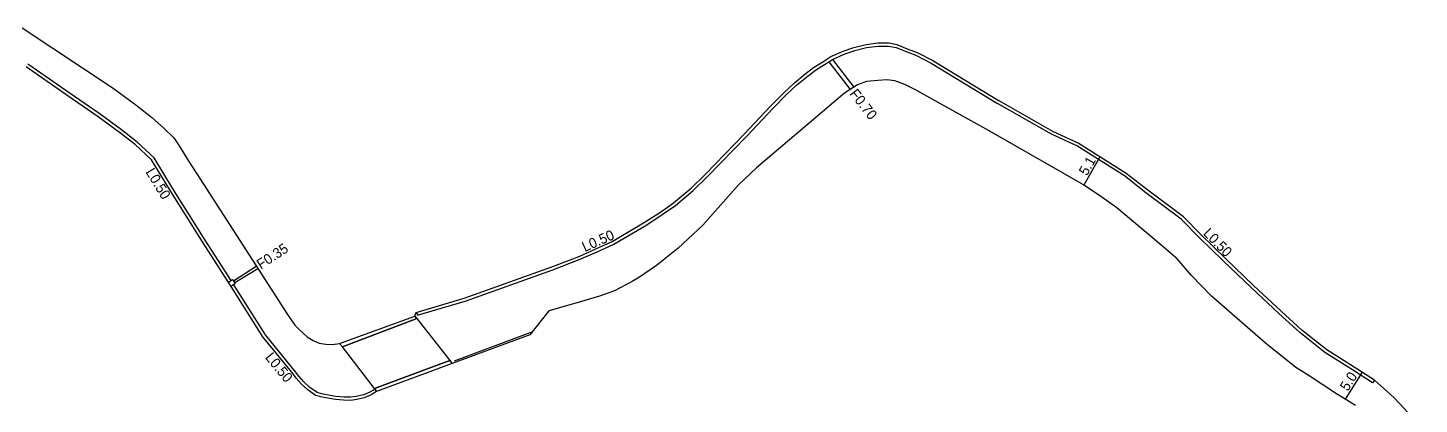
# Model space of a CAD drawing. Header units: metres. Extents: x -24000 to -20000, y -96000 to -93000.
# Drawn here: x -22054.3 to -21835.6, y -94124.4 to -94065.2 of the extents above; entities that cross this region are included whole.
import ezdxf

# ---------------------------------------------------------------- set-up
doc = ezdxf.new("R2010")
doc.units = ezdxf.units.M
doc.header["$LTSCALE"] = 2.5
for name, color, linetype in [('側溝・桝', 7, 'Continuous'), ('幅員', 7, 'Continuous'), ('歩道・分離帯・安全施設', 7, 'Continuous'), ('道路', 7, 'Continuous')]:
    doc.layers.add(name, color=color, linetype=linetype)
doc.styles.get("Standard").update_dxf_attribs({"font": ''})
doc.styles.get('Standard').set_extended_font_data('@MS PGothic')

msp = doc.modelspace()

# ---------------------------------------------------------------- linework, layer by layer
at = {"layer": '側溝・桝', "ltscale": 0.5}
for points in [[(-21962.2, -94099.22), (-21957.01, -94096.16), (-21954.47, -94094.48), (-21952.55, -94093.12), (-21949.74, -94090.77), (-21947.48, -94088.57), (-21941.37, -94082.27), (-21937.19, -94077.81), (-21935.08, -94075.7), (-21933.49, -94074.2), (-21931.9, -94072.89), (-21930.53, -94071.84), (-21929.1, -94070.96), (-21927.85, -94070.16), (-21925.99, -94069.32), (-21924.35, -94068.74), (-21922.48, -94068.29), (-21920.68, -94068.07), (-21919.04, -94068.07), (-21917.86, -94068.31), (-21916.29, -94068.93), (-21914.75, -94069.51), (-21912.35, -94070.76), (-21901.93, -94077.1)], [(-22022.4, -94104.92), (-22026.46, -94098.61), (-22031.59, -94090.42), (-22034.48, -94085.65), (-22037.16, -94083.18), (-22039.63, -94081.26), (-22042.98, -94078.8), (-22047.01, -94075.98), (-22054.34, -94070.92)], [(-21873.03, -94095.28), (-21878.58, -94091.15), (-21881.95, -94088.5), (-21889.46, -94083.78), (-21893.43, -94081.94), (-21901.93, -94077.1)], [(-21842.66, -94120.64), (-21842.96, -94121.04), (-21846.09, -94119), (-21850.45, -94116.27), (-21854.38, -94113.13), (-21857.68, -94110.13), (-21861.99, -94106.1), (-21866.42, -94101.86), (-21870.31, -94098.07), (-21873.03, -94095.28)], [(-21993.31, -94109.96), (-21993.03, -94110.4), (-21992.93, -94110.37), (-21985.6, -94108.21), (-21971.79, -94103.25), (-21967.4, -94101.56), (-21964.83, -94100.43), (-21962.2, -94099.22)], [(-21999.76, -94122.05), (-22000.6, -94122.5), (-22001.6, -94122.92), (-22002.71, -94123.17), (-22003.6, -94123.32), (-22004.67, -94123.29), (-22005.93, -94123.17), (-22007.42, -94122.91), (-22008.16, -94122.76), (-22008.88, -94122.55), (-22010.01, -94121.77), (-22011.03, -94120.82), (-22011.76, -94120.01), (-22012.26, -94119.33), (-22017.01, -94113.51), (-22021.96, -94105.61), (-22021.97, -94105.59)]]:
    msp.add_lwpolyline(points, dxfattribs=at)
at = {"layer": '側溝・桝', "ltscale": 0.5, "flags": 128}
for points in [[(-21928.42, -94070.53), (-21925.06, -94074.9)], [(-21927.85, -94070.16), (-21924.47, -94074.53)], [(-22021.99, -94105.02), (-22018.44, -94102.68)], [(-22021.82, -94105.28), (-22018.21, -94103.04)]]:
    msp.add_lwpolyline(points, dxfattribs=at)
msp.add_lwpolyline([(-22022.38, -94105.87), (-22022.82, -94105.19), (-22022.15, -94104.76), (-22021.73, -94105.43)], close=True, dxfattribs=at)
at = {"layer": '幅員', "flags": 128}
for points in [[(-21885.8, -94085.49), (-21888.32, -94089.92)], [(-21844.6, -94119.38), (-21847.27, -94123.59)]]:
    msp.add_lwpolyline(points, dxfattribs=at)
at = {"layer": '歩道・分離帯・安全施設', "ltscale": 0.5, "flags": 128}
msp.add_lwpolyline([(-21987.28, -94117.59), (-21974.96, -94112.99)], dxfattribs=at)
at = {"layer": '道路', "ltscale": 0.5, "flags": 128}
for points in [[(-22055.22, -94065.19), (-22040.94, -94074.66), (-22037.36, -94077.32), (-22034.88, -94079.27), (-22032.93, -94081.05), (-22031.37, -94082.51), (-22030.46, -94083.92), (-22029.15, -94086.08), (-22027.77, -94088.17), (-22017.99, -94103.38), (-22013.51, -94110.3), (-22012.39, -94111.98), (-22011.7, -94112.67), (-22010.46, -94113.8), (-22009.49, -94114.36), (-22008.56, -94114.78), (-22007.49, -94114.97), (-22006.52, -94115), (-22005.34, -94114.84), (-22004.9, -94115.36), (-21993.19, -94110.92), (-21993.52, -94110.54), (-21993.31, -94109.96), (-21985.75, -94107.73), (-21971.96, -94102.78), (-21967.59, -94101.09), (-21965.04, -94099.98), (-21962.46, -94098.79)], [(-21962.46, -94098.79), (-21957.28, -94095.73), (-21954.75, -94094.07), (-21952.86, -94092.72), (-21950.07, -94090.4), (-21947.83, -94088.22), (-21941.74, -94081.92), (-21937.55, -94077.46), (-21935.43, -94075.35), (-21933.82, -94073.83), (-21932.21, -94072.49), (-21930.81, -94071.43), (-21929.36, -94070.53), (-21928.09, -94069.72), (-21926.18, -94068.86), (-21924.49, -94068.26), (-21922.57, -94067.8), (-21920.71, -94067.57), (-21918.99, -94067.57), (-21917.71, -94067.83), (-21916.11, -94068.47), (-21914.54, -94069.05), (-21912.1, -94070.33), (-21901.67, -94076.68)], [(-21903.71, -94081.13), (-21911.73, -94076.65), (-21914.71, -94074.98), (-21916.47, -94074.1), (-21918.05, -94073.55), (-21919.31, -94073.37), (-21920.74, -94073.46), (-21922.52, -94073.64), (-21923.9, -94074.16), (-21925.96, -94075.47), (-21939.77, -94087.24), (-21942.62, -94089.9), (-21948.21, -94096.23), (-21952.09, -94099.85), (-21955.5, -94102.58), (-21958.19, -94104.4)], [(-22004.9, -94115.36), (-22005.34, -94114.84), (-21993.52, -94110.54), (-21993.19, -94110.92), (-22004.9, -94115.36)], [(-21999.52, -94122.39), (-21999.83, -94121.94), (-21988, -94117.55), (-21987.64, -94118), (-21999.52, -94122.39)]]:
    msp.add_lwpolyline(points, dxfattribs=at)
at = {"layer": '道路', "ltscale": 0.5}
msp.add_lwpolyline([(-21958.19, -94104.4), (-21959.32, -94105.11), (-21962.12, -94106.57), (-21964.46, -94107.4), (-21968.21, -94108.53), (-21972.43, -94109.74), (-21975.41, -94113.5), (-21987.64, -94118), (-21988, -94117.55), (-21999.83, -94121.94), (-21999.52, -94122.39), (-22000.36, -94122.95), (-22001.45, -94123.4), (-22002.61, -94123.66), (-22003.56, -94123.82), (-22004.7, -94123.79), (-22006, -94123.67), (-22007.51, -94123.4), (-22008.28, -94123.24), (-22009.1, -94123.01), (-22010.32, -94122.16), (-22011.38, -94121.18), (-22012.15, -94120.33), (-22012.65, -94119.64), (-22017.42, -94113.81), (-22022.38, -94105.87), (-22026.88, -94098.88), (-22032.01, -94090.68), (-22034.88, -94085.97), (-22037.49, -94083.56), (-22039.93, -94081.66), (-22043.27, -94079.21), (-22047.3, -94076.39), (-22054.63, -94071.33)], dxfattribs=at)
at = {"layer": '道路'}
for points in [[(-21872.67, -94094.93), (-21878.27, -94090.75), (-21881.66, -94088.09), (-21889.23, -94083.34), (-21893.2, -94081.5), (-21901.67, -94076.68)], [(-21845.63, -94124.63), (-21848.6, -94122.75), (-21852.93, -94119.93), (-21855.03, -94118.64), (-21859.76, -94114.78), (-21868.27, -94107.4), (-21871.42, -94104.15), (-21873.68, -94101.53), (-21876.21, -94099.34), (-21883.15, -94093.5), (-21885.66, -94091.72), (-21888.37, -94089.9), (-21894.41, -94086.45), (-21903.71, -94081.13)], [(-21840.7, -94122.33), (-21842.66, -94120.64), (-21845.82, -94118.58), (-21850.16, -94115.86), (-21854.06, -94112.75), (-21857.34, -94109.76), (-21861.64, -94105.74), (-21866.07, -94101.5), (-21869.95, -94097.71), (-21872.67, -94094.93)], [(-21835.68, -94127.88), (-21835.62, -94127.72), (-21837.94, -94125.11), (-21839.53, -94123.42), (-21840.7, -94122.33)]]:
    msp.add_lwpolyline(points, dxfattribs=at)
at = {"layer": '道路', "ltscale": 0.5, "flags": 128}
msp.add_lwpolyline([(-22004.9, -94115.36), (-21993.19, -94110.92), (-21988, -94117.55), (-21999.83, -94121.94)], close=True, dxfattribs=at)

# ---------------------------------------------------------------- texts
at = {"layer": '側溝・桝'}
for s, rotation, p in [('F0.70', 307.7745, (-21925.25, -94075.58)), ('L0.50', 301.3124, (-22035.89, -94087.87)), ('L0.50', 23.6775, (-21966.79, -94100.47)), ('L0.50', 314.3821, (-21869.68, -94097.63)), ('F0.35', 33.2599, (-22017.71, -94103.24)), ('L0.50', 309.2489, (-22017.13, -94117.08))]:
    msp.add_text(s, height=1.6, rotation=rotation, dxfattribs=at).set_placement(p)
at = {"layer": '幅員'}
for s, rotation, p in [('5.1', 60.31, (-21887.83, -94088.56)), ('5.0', 57.6422, (-21846.84, -94122.45))]:
    msp.add_text(s, height=1.6, rotation=rotation, dxfattribs=at).set_placement(p)

doc.saveas('drawing.dxf')
